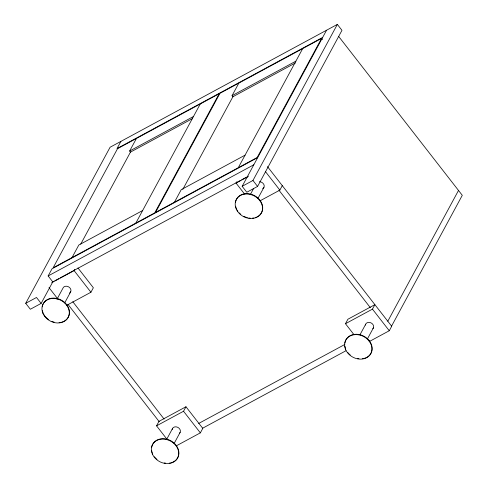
<?xml version="1.0" encoding="UTF-8"?>
<svg xmlns="http://www.w3.org/2000/svg" width="488" height="488" viewBox="0 0 488 488"><rect width="100%" height="100%" fill="white"/><g stroke="black" fill="none" stroke-linecap="round" stroke-linejoin="round"><path stroke-width="0.73" d="M53.082 281.314L41.132 303.414L30.335 309.252L25.711 303.31L110.099 147.23L337.348 24.4L341.972 30.341L257.579 186.422L246.788 192.254L242.164 186.312L326.551 30.238M52.771 281.887L48.147 275.946L52.027 268.772L257.682 157.606M120.896 141.398L117.016 148.572L322.672 37.411M72.017 257.585L78.812 245.025L142.636 210.523M130.564 152.207L129.637 151.018L136.427 138.464M80.733 244.104L130.479 152.097L192.315 118.675M44.823 316.541L45.012 316.194M57.005 299.187L63.031 288.036A4.264 3.495 28.4 0 1 64.27 286.694L65.185 286.334A4.264 3.495 28.4 0 1 70.357 288.5A4.264 3.495 28.4 0 1 69.473 293.093M51.734 282.723L74.115 270.626L74.81 269.346M64.684 302.896L70.711 291.751M66.575 305.403L90.933 292.239L93.354 287.755L77.946 267.942M135.847 223.083L200.257 103.962M174.442 202.221L181.231 189.661L245.061 155.16M232.983 96.844L232.062 95.66L238.852 83.1M182.793 189.411L232.904 96.74L295.399 62.958M238.272 167.719L302.682 48.599M244.457 193.901L236.052 183.098L236.741 181.817M321.574 38.387L257.164 157.508L155.55 212.433L219.96 93.312L321.574 38.387L322.495 39.577M242.164 186.312L252.955 180.475L337.348 24.4M250.246 194.736L253.437 188.832M257.926 198.445L263.953 187.3M259.653 200.416L259.842 200.074M260.104 200.794L279.856 190.119L282.277 185.635M167.292 439.645L156.55 425.835L158.978 421.351L185.965 406.766L202.782 428.373L200.355 432.856L176.656 445.666M154.245 457.158L154.434 456.817A14.225 11.651 28.4 0 0 156.977 459.409M166.78 439.151L172.453 428.659M156.55 425.835L183.537 411.25L185.965 406.766M174.106 443.519L180.133 432.368M345.474 323.721L347.895 319.237L374.888 304.646L372.46 309.13L345.474 323.721L353.879 334.524M360.022 334.701L365.695 324.209M367.348 339.069L373.375 327.918M369.08 341.039L369.264 340.691M387.795 321.232L458.506 190.448M391.577 326.094L462.288 195.31L338.648 36.417M369.526 341.417L389.278 330.742L391.699 326.259L267.467 166.597M129.637 151.018L193.468 116.516M232.062 95.66L295.887 61.159M48.147 275.946L253.803 164.785M54.778 280.801L58.798 278.63M60.14 277.904L240.34 180.505M241.676 179.779L245.696 177.608M247.038 176.882L248.38 176.156M236.052 183.098L247.898 176.693M25.711 303.31L36.508 297.473L41.132 303.414M198.701 423.438L344.876 344.43M202.483 428.299L345.98 350.738M265.374 171.514L279.856 190.119M372.46 309.13L389.278 330.742M278.996 190.277L370.294 307.611M252.955 180.475L257.579 186.422M74.115 270.626L90.933 292.239M183.537 411.25L200.355 432.856M72.797 301.736L164.096 419.064M67.942 304.359L159.24 421.693M48.995 287.615L57.871 299.022M172.209 429.544A4.264 3.495 28.4 0 1 173.691 427.317L174.606 426.951A4.264 3.495 28.4 0 1 179.468 428.69A4.264 3.495 28.4 0 1 179.627 433.13M151.652 447.465A14.225 11.651 28.4 0 1 173.191 442.317A14.225 11.651 28.4 0 1 171.203 462.764M170.556 462.923A14.225 11.651 28.4 0 1 169.208 463.155M165.688 463.149A14.225 11.651 28.4 0 1 164.249 462.911M152.366 453.193A14.225 11.651 28.4 0 1 151.677 450.631M42.23 306.842A14.225 11.651 28.4 0 1 62.562 300.834A14.225 11.651 28.4 0 1 64.215 321.165M63.641 321.452A14.225 11.651 28.4 0 1 61.781 322.141M61.134 322.306A14.225 11.651 28.4 0 1 59.097 322.605M54.119 322.123A14.225 11.651 28.4 0 1 52.015 321.427M48.739 319.677A14.225 11.651 28.4 0 1 45.463 316.749M44.585 315.62A14.225 11.651 28.4 0 1 43.828 314.431M43.2 313.198A14.225 11.651 28.4 0 1 42.371 310.649M365.451 325.093A4.264 3.495 28.4 0 1 366.933 322.867L367.848 322.501A4.264 3.495 28.4 0 1 372.71 324.233A4.264 3.495 28.4 0 1 372.869 328.68M344.888 343.015A14.225 11.651 28.4 0 1 365.225 337.001A14.225 11.651 28.4 0 1 366.878 357.332M366.305 357.619A14.225 11.651 28.4 0 1 364.445 358.308M363.798 358.473A14.225 11.651 28.4 0 1 362.45 358.704M358.93 358.698A14.225 11.651 28.4 0 1 357.49 358.46M350.219 354.959A14.225 11.651 28.4 0 1 347.676 352.36M345.608 348.743A14.225 11.651 28.4 0 1 344.918 346.181M259.451 181.762A4.264 3.495 28.4 0 1 263.856 184.507A4.264 3.495 28.4 0 1 262.709 188.642M235.466 202.392A14.225 11.651 28.4 0 1 255.804 196.383A14.225 11.651 28.4 0 1 257.457 216.709M256.883 217.001A14.225 11.651 28.4 0 1 255.023 217.691M253.711 217.984A14.225 11.651 28.4 0 1 252.333 218.148M250.222 218.148A14.225 11.651 28.4 0 1 248.782 217.977M247.361 217.672A14.225 11.651 28.4 0 1 243.902 216.361M240.797 214.342A14.225 11.651 28.4 0 1 239.187 212.835M237.827 211.17A14.225 11.651 28.4 0 1 237.07 209.98M236.442 208.748A14.225 11.651 28.4 0 1 235.612 206.198M117.535 148.675L53.125 267.796L154.739 212.872L219.149 93.751L117.535 148.675M152.439 454.163A14.225 11.651 28.4 0 0 175.954 460.251A14.225 11.651 28.4 0 0 166.731 439.56A14.225 11.651 28.4 0 0 152.439 454.163M43.017 313.546A14.225 11.651 28.4 0 0 66.533 319.628A14.225 11.651 28.4 0 0 57.309 298.937A14.225 11.651 28.4 0 0 43.017 313.546M345.681 349.713A14.225 11.651 28.4 0 0 369.196 355.801A14.225 11.651 28.4 0 0 359.973 335.11A14.225 11.651 28.4 0 0 345.681 349.713M236.259 209.096A14.225 11.651 28.4 0 0 259.775 215.178A14.225 11.651 28.4 0 0 250.551 194.486A14.225 11.651 28.4 0 0 236.259 209.096"/></g></svg>
